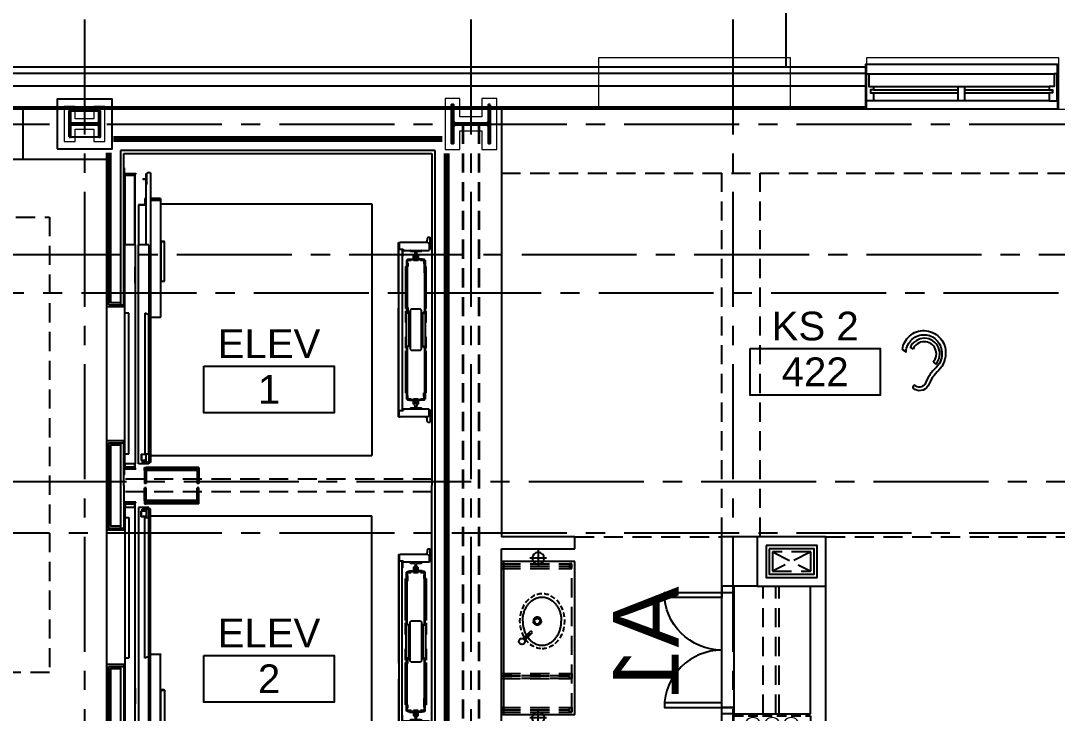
# Model space of a CAD drawing. Header units: inches. Extents: x 24000 to 28048, y 0 to 3165.
# Drawn here: x 25875 to 26199.6, y 1264.7 to 1481.6 of the extents above; entities that cross this region are included whole.
import ezdxf
from ezdxf.enums import TextEntityAlignment as Align

# ---------------------------------------------------------------- set-up
doc = ezdxf.new("R2010")
doc.units = ezdxf.units.IN
doc.header["$LTSCALE"] = 48
doc.header["$MEASUREMENT"] = 0
for name, pattern in [('CENTER2', [1.125, 0.75, -0.125, 0.125, -0.125]), ('HIDDEN', [0.375, 0.25, -0.125]), ('HIDDEN2', [0.1875, 0.125, -0.0625])]:
    doc.linetypes.add(name, pattern=pattern)
for name, color, linetype in [('_0_Objects', 8, 'Continuous'), ('A-Door', 8, 'Continuous'), ('A-Door-Head', 8, 'Continuous'), ('A-Flor-Case', 8, 'Continuous'), ('A-Flor-Case-Hidden', 8, 'HIDDEN2'), ('A-Flor-Evtr', 8, 'Continuous'), ('A-Flor-Outline', 8, 'Continuous'), ('A-Flor-Ovhd', 8, 'HIDDEN2'), ('A-Flor-Pfix', 8, 'Continuous'), ('A-Flor-Soffit', 8, 'HIDDEN2'), ('A-Flor-Wall Mtd Fixture', 8, 'Continuous'), ('A-Glaz', 8, 'Continuous'), ('A-Glaz-Sill', 8, 'Continuous'), ('A-Grid(3-32)', 8, 'CENTER2'), ('A-HVAC', 8, 'HIDDEN2'), ('A-Roof-Below', 8, 'Continuous'), ('A-Tag-Rm(3-32)', 8, 'Continuous'), ('A-Wall-Full', 8, 'Continuous'), ('A-Wall-Hatch', 8, 'Continuous'), ('A-Wall-Hatch Interior', 8, 'Continuous')]:
    doc.layers.add(name, color=color, linetype=linetype)
for name, color, linetype, lineweight in [('A-Detl-Hatch', 8, 'Continuous', 18), ('S-Detl-Hatch', 8, 'Continuous', 18), ('S-Detl-Wide', 8, 'Continuous', 35)]:
    doc.layers.add(name, color=color, linetype=linetype, lineweight=lineweight)
doc.layers.add('G-Anno-Nplt', color=8, linetype='Continuous', lineweight=18, plot=False)
doc.layers.add('G-Anno-View', color=8, linetype='Continuous', lineweight=18, plot=False)
doc.styles.add('G1DIM', font='arial.ttf')
doc.styles.get("Standard").update_dxf_attribs({"font": 'arial.ttf'})
doc.dimstyles.new('Aec-Arch-I-96', dxfattribs={"dimscale": 96, "dimtxt": 0.09375, "dimasz": 0.0625, "dimexe": 0.0625, "dimexo": 0.0625, "dimgap": 0.03125, "dimtad": 1, "dimdec": 3, "dimzin": 3, "dimdsep": 46, "dimlunit": 4, "dimtxsty": 'G1DIM', "dimblk": 'ARCHTICK', "dimcen": 0.09375, "dimclrd": 256, "dimclre": 256, "dimclrt": 256, "dimazin": 2, "dimtfac": 0.75, "dimtdec": 3, "dimtix": 1, "dimtmove": 2, "dimatfit": 2, "dimldrblk": 'OPEN90', "dimfxl": 0.0625, "dimtolj": 1, "dimtzin": 0, "dimarcsym": 0})

# ---------------------------------------------------------------- blocks, each defined once
blk = doc.blocks.new('Otis Elev. Gen 2')
at = {"layer": 'A-Flor-Evtr'}
for p, q in [((-71.91, 13.01), (-75.85, 13.01)), ((-75.85, 12.34), (-75.85, 13.01)), ((-71.91, 12.64), (-71.91, 13.01)), ((-21.76, 13.01), (-17.82, 13.01)), ((-21.76, 12.64), (-21.76, 13.01)), ((-17.82, 12.34), (-17.82, 13.01)), ((-75.85, 12.34), (-75.54, 12.02)), ((-75.54, 12.02), (-74.83, 12.02)), ((-74.55, 11.91), (-74.12, 11.47)), ((-73.72, 12.64), (-74.12, 12.25)), ((-74.12, 12.25), (-74.12, 3.62)), ((-73.72, 12.64), (-71.68, 12.64)), ((-71.68, 10.2), (-71.68, 12.64)), ((-71.68, 6.78), (-71.68, 10.2)), ((-71.64, 10.24), (-71.48, 10.24)), ((-71.36, 10.14), (-71.25, 8.8)), ((-68.96, 10.46), (-68.84, 10.46)), ((-68.96, 10.46), (-68.96, 9.16)), ((-68.84, 10.99), (-68.84, 6)), ((-68.72, 10.99), (-68.72, 6)), ((-68.61, 11.41), (-52.05, 11.41)), ((-68.61, 11.41), (-68.61, 11.23)), ((-68.61, 11.23), (-68.6, 11.23)), ((-67.43, 11.23), (-68.6, 11.23)), ((-67.43, 11.11), (-68.6, 11.11)), ((-68.6, 10.79), (-68.6, 11.11)), ((-68.6, 10.79), (-68.46, 10.79)), ((-68.57, 9.95), (-68.57, 10.79)), ((-68.46, 10.94), (-68.46, 9.95)), ((-67.43, 11.23), (-52.05, 11.23)), ((-67.43, 11.11), (-64.66, 11.11)), ((-53.44, 11.76), (-66.61, 11.76)), ((-66.61, 11.76), (-66.61, 11.41)), ((-52.98, 10.3), (-53.29, 9.99)), ((-53.29, 9.99), (-53.29, 7)), ((-40.69, 10.3), (-52.98, 10.3)), ((-49.09, 11.76), (-52.67, 11.76)), ((-52.11, 10.3), (-52.11, 10.85)), ((-41.62, 11.47), (-52.05, 11.47)), ((-52.05, 10.72), (-52.05, 11.47)), ((-41.62, 10.72), (-52.05, 10.72)), ((-52.05, 10.52), (-52.05, 10.3)), ((-51.99, 10.58), (-51.91, 10.58)), ((-51.85, 10.52), (-51.85, 10.3)), ((-49.49, 10.52), (-49.49, 10.3)), ((-49.43, 10.58), (-49.35, 10.58)), ((-49.29, 10.52), (-49.29, 10.3)), ((-49.09, 11.76), (-49.09, 11.47)), ((-46.93, 10.52), (-46.93, 10.3)), ((-46.87, 10.58), (-46.79, 10.58)), ((-46.73, 10.52), (-46.73, 10.3)), ((-41, 11.76), (-44.58, 11.76)), ((-44.58, 11.76), (-44.58, 11.47)), ((-44.37, 10.52), (-44.37, 10.3)), ((-44.32, 10.58), (-44.24, 10.58)), ((-44.18, 10.52), (-44.18, 10.3)), ((-41.82, 10.52), (-41.82, 10.3)), ((-41.76, 10.58), (-41.68, 10.58)), ((-41.62, 10.72), (-41.62, 11.47)), ((-41.62, 11.41), (-25.06, 11.41)), ((-41.62, 11.23), (-26.24, 11.23)), ((-41.62, 10.52), (-41.62, 10.3)), ((-41.56, 10.85), (-41.56, 10.3)), ((-40.38, 9.99), (-40.69, 10.3)), ((-40.38, 7), (-40.38, 9.99)), ((-27.06, 11.76), (-40.23, 11.76)), ((-27.06, 11.76), (-27.06, 11.41)), ((-27.06, 11.23), (-27.06, 10.97)), ((-26.04, 11.09), (-27.06, 11.09)), ((-25.96, 10.97), (-27.06, 10.97)), ((-25.07, 11.23), (-26.24, 11.23)), ((-26.24, 11.23), (-26.24, 11.11)), ((-25.07, 11.11), (-26.24, 11.11)), ((-25.21, 9.95), (-25.21, 10.97)), ((-25.1, 11.09), (-25.19, 11.09)), ((-25.1, 9.95), (-25.1, 11.09)), ((-25.07, 11.23), (-25.06, 11.23)), ((-25.06, 11.41), (-25.06, 11.23)), ((-24.95, 6), (-24.95, 10.99)), ((-24.83, 6), (-24.83, 10.99)), ((-24.71, 10.46), (-24.83, 10.46)), ((-24.71, 10.46), (-24.71, 9.16)), ((-22.42, 8.8), (-22.31, 10.14)), ((-22.19, 10.24), (-22.03, 10.24)), ((-19.94, 12.64), (-21.99, 12.64)), ((-21.99, 12.64), (-21.99, 10.2)), ((-21.99, 10.2), (-21.99, 6.78)), ((-19.55, 12.25), (-19.94, 12.64)), ((-19.55, 12.25), (-19.55, 3.62)), ((-19.12, 11.91), (-19.55, 11.47)), ((-18.13, 12.02), (-18.84, 12.02)), ((-17.82, 12.34), (-18.13, 12.02)), ((-71.68, 4.53), (-71.68, 6.78)), ((-71.48, 6.74), (-71.64, 6.74)), ((-71.25, 8.18), (-71.36, 6.85)), ((-71.12, 8.69), (-70.67, 8.69)), ((-70.67, 8.3), (-71.12, 8.3)), ((-70.67, 8.69), (-70.55, 8.8)), ((-70.55, 8.18), (-70.67, 8.3)), ((-70.55, 8.8), (-69.28, 8.8)), ((-69.28, 8.18), (-70.55, 8.18)), ((-70.15, 9.2), (-69.08, 9.2)), ((-70.15, 9.08), (-70.15, 9.2)), ((-70.15, 9.08), (-69.08, 9.08)), ((-70.15, 9.07), (-69.15, 9.07)), ((-70.15, 8.88), (-70.15, 9.07)), ((-69.23, 8.88), (-70.15, 8.88)), ((-70.15, 8.88), (-70.09, 8.82)), ((-70.15, 8.11), (-70.09, 8.17)), ((-70.15, 8.11), (-69.23, 8.11)), ((-70.15, 7.91), (-70.15, 8.11)), ((-69.15, 7.91), (-70.15, 7.91)), ((-69.08, 7.91), (-70.15, 7.91)), ((-70.15, 7.91), (-70.15, 7.79)), ((-69.08, 7.79), (-70.15, 7.79)), ((-69.27, 8.82), (-70.09, 8.82)), ((-70.09, 8.17), (-69.27, 8.17)), ((-69.9, 9.08), (-69.9, 9.07)), ((-69.9, 7.91), (-69.9, 7.91)), ((-69.51, 9.08), (-69.51, 9.07)), ((-69.51, 7.91), (-69.51, 7.91)), ((-69.28, 8.8), (-69.24, 8.77)), ((-69.24, 8.22), (-69.28, 8.18)), ((-69.15, 9.01), (-69.27, 8.82)), ((-69.15, 7.98), (-69.27, 8.17)), ((-69.24, 8.77), (-69.24, 8.22)), ((-69.21, 8.76), (-69.03, 8.88)), ((-69.21, 8.23), (-69.21, 8.76)), ((-69.03, 8.1), (-69.21, 8.23)), ((-69.15, 8.19), (-69.15, 8.8)), ((-68.96, 8.96), (-68.96, 8.03)), ((-68.96, 8.88), (-68.96, 8.1)), ((-68.96, 6.52), (-68.96, 7.82)), ((-68.96, 6.52), (-68.84, 6.52)), ((-68.57, 7.74), (-68.57, 9.24)), ((-68.57, 5.89), (-68.57, 7.04)), ((-68.46, 9.24), (-68.46, 7.74)), ((-68.46, 7.04), (-68.46, 6.01)), ((-53.29, 7), (-52.98, 6.68)), ((-52.98, 6.68), (-40.69, 6.68)), ((-52.29, 6.13), (-52.29, 6.68)), ((-52.11, 6.13), (-52.11, 6.68)), ((-52.05, 6.68), (-52.05, 6.46)), ((-51.85, 6.68), (-51.85, 6.46)), ((-49.49, 6.68), (-49.49, 6.46)), ((-49.29, 6.68), (-49.29, 6.46)), ((-46.93, 6.68), (-46.93, 6.46)), ((-46.73, 6.68), (-46.73, 6.46)), ((-44.37, 6.68), (-44.37, 6.46)), ((-44.18, 6.68), (-44.18, 6.46)), ((-41.82, 6.68), (-41.82, 6.46)), ((-41.62, 6.68), (-41.62, 6.46)), ((-41.56, 6.68), (-41.56, 6.13)), ((-40.69, 6.68), (-40.38, 7)), ((-25.21, 7.74), (-25.21, 9.24)), ((-25.21, 6.05), (-25.21, 7.04)), ((-25.1, 7.74), (-25.1, 9.24)), ((-25.1, 6.19), (-25.1, 7.04)), ((-24.71, 6.52), (-24.83, 6.52)), ((-24.71, 8.03), (-24.71, 8.96)), ((-24.71, 8.1), (-24.71, 8.88)), ((-24.71, 6.52), (-24.71, 7.82)), ((-24.64, 8.88), (-24.46, 8.76)), ((-24.64, 8.1), (-24.46, 8.23)), ((-24.59, 9.2), (-23.52, 9.2)), ((-24.59, 9.08), (-23.52, 9.08)), ((-23.52, 7.91), (-24.59, 7.91)), ((-23.52, 7.79), (-24.59, 7.79)), ((-24.52, 9.07), (-23.52, 9.07)), ((-24.52, 9.01), (-24.4, 8.82)), ((-24.52, 8.8), (-24.52, 8.19)), ((-24.52, 7.98), (-24.4, 8.17)), ((-23.52, 7.91), (-24.52, 7.91)), ((-24.46, 8.76), (-24.46, 8.23)), ((-23.52, 8.88), (-24.44, 8.88)), ((-24.44, 8.11), (-23.52, 8.11)), ((-24.43, 8.77), (-24.39, 8.8)), ((-24.43, 8.22), (-24.43, 8.77)), ((-24.39, 8.18), (-24.43, 8.22)), ((-23.58, 8.82), (-24.4, 8.82)), ((-24.4, 8.17), (-23.58, 8.17)), ((-24.39, 8.8), (-23.12, 8.8)), ((-23.12, 8.18), (-24.39, 8.18)), ((-24.16, 9.07), (-24.16, 9.08)), ((-24.16, 7.91), (-24.16, 7.91)), ((-23.77, 9.07), (-23.77, 9.08)), ((-23.77, 7.91), (-23.77, 7.91)), ((-23.52, 8.88), (-23.58, 8.82)), ((-23.52, 8.11), (-23.58, 8.17)), ((-23.52, 9.08), (-23.52, 9.2)), ((-23.52, 9.07), (-23.52, 8.88)), ((-23.52, 8.11), (-23.52, 7.91)), ((-23.52, 7.91), (-23.52, 7.79)), ((-23.12, 8.8), (-23, 8.69)), ((-23, 8.3), (-23.12, 8.18)), ((-23, 8.69), (-22.55, 8.69)), ((-22.55, 8.3), (-23, 8.3)), ((-22.31, 6.85), (-22.42, 8.18)), ((-22.03, 6.74), (-22.19, 6.74)), ((-21.99, 6.78), (-21.99, 4.53)), ((-74.12, 3.62), (-73.72, 3.23)), ((-74.12, 3.02), (-74.12, 3.62)), ((-72.04, 4.53), (-71.68, 4.53)), ((-72.04, 3.23), (-72.04, 4.53)), ((-72.04, 4.16), (-21.57, 4.16)), ((-71.48, 4.33), (-69.9, 4.33)), ((-69.9, 4.16), (-69.9, 4.33)), ((-68.61, 5.76), (-52.05, 5.76)), ((-68.61, 5.76), (-68.61, 5.58)), ((-68.61, 5.58), (-52.05, 5.58)), ((-68.48, 5.89), (-68.57, 5.89)), ((-67.71, 6.01), (-66.61, 6.01)), ((-66.61, 5.89), (-67.63, 5.89)), ((-66.61, 5.76), (-66.61, 6.01)), ((-66.61, 5.22), (-66.61, 5.58)), ((-66.61, 5.22), (-53.44, 5.22)), ((-53.76, 5.94), (-52.49, 5.94)), ((-53.76, 5.76), (-53.76, 5.94)), ((-52.67, 5.22), (-49.09, 5.22)), ((-52.05, 6.26), (-41.62, 6.26)), ((-52.05, 6.26), (-52.05, 5.51)), ((-52.05, 5.51), (-41.62, 5.51)), ((-51.99, 6.41), (-51.91, 6.41)), ((-49.43, 6.41), (-49.35, 6.41)), ((-49.09, 5.22), (-49.09, 5.51)), ((-46.87, 6.41), (-46.79, 6.41)), ((-44.58, 5.22), (-44.58, 5.51)), ((-44.58, 5.22), (-41, 5.22)), ((-44.32, 6.41), (-44.24, 6.41)), ((-41.76, 6.41), (-41.68, 6.41)), ((-41.62, 6.26), (-41.62, 5.51)), ((-41.62, 5.76), (-25.06, 5.76)), ((-41.62, 5.58), (-25.06, 5.58)), ((-40.23, 5.22), (-27.06, 5.22)), ((-26.24, 5.88), (-27.94, 5.88)), ((-27.06, 5.22), (-27.06, 5.58)), ((-26.24, 5.88), (-25.07, 5.88)), ((-25.27, 6.05), (-25.07, 6.05)), ((-25.06, 5.76), (-25.06, 5.58)), ((-22.19, 4.33), (-23.77, 4.33)), ((-23.77, 4.16), (-23.77, 4.33)), ((-21.99, 4.53), (-21.57, 4.53)), ((-21.63, 4.16), (-21.63, 4.53)), ((-21.57, 3.23), (-21.57, 4.53)), ((-19.55, 3.02), (-19.55, 3.62)), ((-19.55, 3.14), (-74.12, 3.14)), ((-58.61, 3.02), (-74.12, 3.02)), ((-73.72, 3.23), (-72.04, 3.23)), ((-19.55, 3.02), (-53.61, 3.02)), ((-19.94, 3.23), (-21.57, 3.23)), ((-86.2, -71.44), (-86.2, -5.24)), ((-86.2, -5.24), (-7.46, -5.24)), ((-7.46, -74.6), (-7.46, -5.24)), ((-3.71, -59.49), (-3.71, -75.99)), ((-3.71, -59.49), (1.29, -59.49)), ((-3.71, -59.99), (1.29, -59.99)), ((-3.21, -76.49), (-3.21, -59.49)), ((-2.71, -59.49), (-2.71, -75.99)), ((1.29, -59.49), (1.29, -59.99)), ((-74.54, -71.32), (-74.54, -70.38)), ((-74.48, -71.32), (-74.48, -70.38)), ((-74.42, -70.26), (-74.42, -70.32)), ((-62.04, -70.26), (-74.42, -70.26)), ((-74.42, -71.36), (-74.42, -70.32)), ((-74.42, -71.36), (-62.04, -71.36)), ((-73.67, -71.38), (-74.42, -71.38)), ((-73.67, -71.44), (-73.67, -71.38)), ((-62.04, -70.26), (-62.04, -70.32)), ((-62.04, -71.36), (-62.04, -70.32)), ((-61.92, -70.38), (-61.92, -71.32)), ((-95.97, -74.6), (-95.97, -75.55)), ((-95.97, -74.6), (-5.26, -74.6)), ((-87.96, -71.44), (-87.96, -74.6)), ((-87.96, -71.44), (-50.86, -71.44)), ((-87.32, -71.44), (-87.32, -74.6)), ((-50.75, -74.6), (-50.75, -71.55)), ((-5.26, -74.6), (-5.26, -75.55)), ((-95.97, -75.55), (-95.74, -75.78)), ((-95.78, -75.96), (-95.78, -75.74)), ((-73.39, -75.96), (-95.78, -75.96)), ((-92.61, -75.78), (-95.74, -75.78)), ((-94.04, -77.03), (-94.04, -75.96)), ((-94.04, -77.03), (-93.93, -77.03)), ((-93.93, -77.03), (-93.93, -75.96)), ((-92.61, -75.78), (-92.49, -75.67)), ((-92.49, -75.67), (-92.37, -75.78)), ((-87.96, -75.96), (-87.96, -76.36)), ((-87.96, -76.36), (-85.98, -76.36)), ((-85.98, -78.16), (-85.98, -75.96)), ((-85.97, -75.96), (-85.97, -78.39)), ((-73.39, -75.13), (-73.39, -78.4)), ((-73.39, -75.13), (-4.87, -75.13)), ((-51.5, -75.13), (-52, -76.38)), ((-52, -76.38), (-8, -76.38)), ((-8, -75.13), (-51.5, -75.13)), ((-5.46, -75.96), (-8.05, -75.96)), ((-8, -76.38), (-8, -75.13)), ((-7.76, -75.96), (-7.76, -77.39)), ((-7.71, -75.96), (-7.71, -77.39)), ((-7.65, -77.45), (-5.98, -77.45)), ((-7.65, -77.5), (-5.98, -77.5)), ((-6.05, -76.13), (-6.05, -76.4)), ((-6.04, -76.07), (-6.02, -76.07)), ((-6, -76.13), (-6, -76.4)), ((-5.92, -77.39), (-5.92, -76.13)), ((-5.87, -75.96), (-5.87, -76.13)), ((-5.87, -77.39), (-5.87, -76.13)), ((-5.79, -77.21), (-5.87, -77.21)), ((-5.79, -75.96), (-5.79, -77.21)), ((-5.79, -77.21), (-5.4, -77.21)), ((-5.5, -75.78), (-5.26, -75.55)), ((-5.46, -75.96), (-5.46, -75.74)), ((-5.24, -77.05), (-5.4, -77.21)), ((-5.24, -77.05), (-5.24, -75.13)), ((-4.87, -75.13), (-4.87, -78.4)), ((-3.71, -76.49), (-3.71, -75.99)), ((-2.71, -75.99), (-3.71, -75.99)), ((-2.71, -76.49), (-3.71, -76.49)), ((-2.71, -76.49), (-2.71, -75.99)), ((-2.71, -75.99), (1.29, -75.99)), ((-2.71, -76.49), (1.29, -76.49)), ((1.29, -75.99), (1.29, -76.49)), ((-95.71, -82.68), (-95.71, -79.25)), ((-95.71, -79.25), (-95.59, -79.25)), ((-95.59, -79.25), (-95.59, -82.68)), ((-95.52, -79.74), (-95.59, -79.74)), ((-95.59, -79.81), (-95.52, -79.81)), ((-95.52, -79.74), (-95.52, -82.3)), ((-95.32, -79.55), (-95.32, -79.47)), ((-95.32, -79.47), (-73.39, -79.47)), ((-95.32, -79.55), (-95.08, -79.55)), ((-95.08, -79.47), (-95.08, -79.57)), ((-95.08, -79.57), (-95.08, -82.5)), ((-73.39, -79.57), (-95.08, -79.57)), ((-85.97, -78.16), (-85.98, -78.16)), ((-85.97, -78.39), (-73.39, -78.39)), ((-4.87, -78.4), (-73.39, -78.4)), ((-73.39, -79.38), (-73.39, -82.66)), ((-73.39, -79.38), (-4.87, -79.38)), ((-61.39, -79.38), (-66.39, -79.38)), ((-4.87, -79.38), (-4.87, -82.66)), ((-4.87, -79.47), (-3.59, -79.47)), ((-3.82, -79.57), (-4.87, -79.57)), ((-3.82, -79.47), (-3.82, -79.57)), ((-3.59, -79.55), (-3.82, -79.55)), ((-3.82, -79.57), (-3.82, -82.5)), ((-3.59, -79.55), (-3.59, -79.47)), ((-3.39, -79.74), (-3.31, -79.74)), ((-3.39, -79.74), (-3.39, -82.3)), ((-3.31, -79.81), (-3.39, -79.81)), ((-3.19, -79.25), (-3.31, -79.25)), ((-3.31, -82.68), (-3.31, -79.25)), ((-3.19, -79.25), (-3.19, -82.68)), ((-97.56, -82.87), (-97.56, -82.99)), ((-97.56, -82.87), (-95.91, -82.87)), ((-73.39, -82.5), (-95.32, -82.5)), ((-93.82, -82.58), (-95.32, -82.58)), ((-93.82, -82.58), (-93.82, -82.5)), ((-4.87, -82.66), (-73.39, -82.66)), ((-52, -81.41), (-52, -82.66)), ((-8, -81.41), (-52, -81.41)), ((-8, -82.66), (-8, -81.41)), ((-5.08, -82.58), (-5.08, -82.5)), ((-3.59, -82.58), (-5.08, -82.58)), ((-3.59, -82.5), (-4.87, -82.5)), ((-3, -82.87), (-1.34, -82.87)), ((-1.34, -82.87), (-1.34, -82.99))]:
    blk.add_line(p, q, dxfattribs=at)
at = {"layer": 'A-Flor-Evtr', "linetype": 'HIDDEN2'}
blk.add_line((0, 13.51), (0, -82.99), dxfattribs=at)
at = {"layer": 'A-Flor-Evtr'}
for centre, radius, start, end in [((-74.83, 11.63), 0.394, 45, 90), ((-71.64, 10.2), 0.0394, 90, 180), ((-71.48, 10.13), 0.118, 4.6316, 90), ((-68.6, 10.99), 0.241, 90, 180), ((-68.6, 10.99), 0.118, 90, 180), ((-52.49, 10.85), 0.376, 0, 90), ((-51.99, 10.52), 0.0591, 90, 180), ((-51.91, 10.52), 0.0591, 360, 90), ((-51.79, 10.48), 0.0591, 180, 273.6144), ((-50.67, -7.26), 17.72, 86.3856, 93.6144), ((-49.55, 10.48), 0.0591, 266.3856, 360), ((-49.43, 10.52), 0.0591, 90, 180), ((-49.35, 10.52), 0.0591, 360, 90), ((-49.23, 10.48), 0.0591, 180, 273.6144), ((-48.11, -7.26), 17.72, 86.3856, 93.6144), ((-46.99, 10.48), 0.0591, 266.3856, 360), ((-46.87, 10.52), 0.0591, 90, 180), ((-46.79, 10.52), 0.0591, 360, 90), ((-46.67, 10.48), 0.0591, 180, 273.6144), ((-45.55, -7.26), 17.72, 86.3856, 93.6144), ((-44.43, 10.48), 0.0591, 266.3856, 360), ((-44.32, 10.52), 0.0591, 90, 180), ((-44.24, 10.52), 0.0591, 360, 90), ((-44.12, 10.48), 0.0591, 180, 273.6144), ((-43, -7.26), 17.72, 86.3856, 93.6144), ((-41.88, 10.48), 0.0591, 266.3856, 360), ((-41.76, 10.52), 0.0591, 90, 180), ((-41.68, 10.52), 0.0591, 360, 90), ((-41.18, 10.85), 0.376, 90, 180), ((-25.07, 10.99), 0.241, 0, 90), ((-25.07, 10.99), 0.118, 0, 90), ((-22.19, 10.13), 0.118, 90, 175.3684), ((-22.03, 10.2), 0.0394, 0, 90), ((-18.84, 11.63), 0.394, 90, 135), ((-71.64, 6.78), 0.0394, 180, 270), ((-71.48, 6.86), 0.118, 270, 355.3684), ((-71.12, 8.81), 0.126, 184.6316, 270), ((-71.12, 8.17), 0.126, 90, 175.3684), ((-69.15, 8.88), 0.19, 0, 90), ((-69.15, 8.88), 0.125, 0, 90), ((-69.15, 8.1), 0.19, 270, 0), ((-69.15, 8.1), 0.125, 270, 0), ((-69.08, 8.96), 0.238, 0, 90), ((-69.08, 8.96), 0.118, 0, 90), ((-69.08, 8.03), 0.238, 270, 0), ((-69.08, 8.03), 0.118, 270, 0), ((-51.79, 6.5), 0.0591, 86.3856, 180), ((-50.67, 24.24), 17.72, 266.3856, 273.6144), ((-49.55, 6.5), 0.0591, 0, 93.6144), ((-49.23, 6.5), 0.0591, 86.3856, 180), ((-48.11, 24.24), 17.72, 266.3856, 273.6144), ((-46.99, 6.5), 0.0591, 0, 93.6144), ((-46.67, 6.5), 0.0591, 86.3856, 180), ((-45.55, 24.24), 17.72, 266.3856, 273.6144), ((-44.43, 6.5), 0.0591, 0, 93.6144), ((-44.12, 6.5), 0.0591, 86.3856, 180), ((-43, 24.24), 17.72, 266.3856, 273.6144), ((-41.88, 6.5), 0.0591, 0, 93.6144), ((-24.59, 8.96), 0.238, 90, 180), ((-24.59, 8.03), 0.238, 180, 270), ((-24.59, 8.96), 0.118, 90, 180), ((-24.52, 8.88), 0.19, 90, 180), ((-24.52, 8.1), 0.19, 180, 270), ((-24.59, 8.03), 0.118, 180, 270), ((-24.52, 8.88), 0.125, 90, 180), ((-24.52, 8.1), 0.125, 180, 270), ((-22.55, 8.81), 0.126, 270, 355.3684), ((-22.55, 8.17), 0.126, 4.6316, 90), ((-22.19, 6.86), 0.118, 184.6316, 270), ((-22.03, 6.78), 0.0394, 270, 0), ((-71.48, 4.53), 0.365, 180, 270), ((-71.48, 4.53), 0.197, 180, 270), ((-68.6, 6), 0.241, 180, 270), ((-68.6, 6), 0.118, 180, 270), ((-52.49, 6.13), 0.376, 270, 0), ((-52.49, 6.13), 0.197, 270, 0), ((-51.99, 6.46), 0.0591, 180, 270), ((-51.91, 6.46), 0.0591, 270, 0), ((-49.43, 6.46), 0.0591, 180, 270), ((-49.35, 6.46), 0.0591, 270, 0), ((-46.87, 6.46), 0.0591, 180, 270), ((-46.79, 6.46), 0.0591, 270, 0), ((-44.32, 6.46), 0.0591, 180, 270), ((-44.24, 6.46), 0.0591, 270, 0), ((-41.76, 6.46), 0.0591, 180, 270), ((-41.68, 6.46), 0.0591, 270, 0), ((-41.18, 6.13), 0.376, 180, 270), ((-25.07, 6), 0.241, 270, 0), ((-25.07, 6), 0.118, 270, 0), ((-22.19, 4.53), 0.365, 270, 0), ((-22.19, 4.53), 0.197, 270, 0), ((-74.42, -70.38), 0.119, 90, 180), ((-74.42, -71.32), 0.119, 180, 270), ((-74.42, -70.38), 0.0591, 90, 180), ((-74.42, -71.32), 0.0591, 180, 270), ((-62.04, -70.38), 0.119, 0, 90), ((-62.04, -71.32), 0.119, 270, 0), ((-50.86, -71.55), 0.111, 0, 90), ((-7.65, -77.39), 0.111, 180, 270), ((-7.65, -77.39), 0.063, 180, 270), ((-5.96, -76.13), 0.0886, 0, 180), ((-5.96, -76.13), 0.0408, 0, 180), ((-5.98, -77.39), 0.111, 270, 0), ((-5.98, -77.39), 0.063, 270, 0), ((-5.97, -75.96), 0.133, 303.3328, 318.0445), ((-95.32, -79.74), 0.276, 90, 180), ((-95.32, -79.74), 0.197, 90, 180), ((-3.59, -79.74), 0.276, 0, 90), ((-3.59, -79.74), 0.197, 0, 90), ((-95.91, -82.68), 0.315, 270, 0), ((-95.91, -82.68), 0.197, 270, 0), ((-95.32, -82.3), 0.276, 180, 270), ((-95.32, -82.3), 0.197, 180, 270), ((-3.59, -82.3), 0.276, 270, 0), ((-3.59, -82.3), 0.197, 270, 0), ((-3, -82.68), 0.315, 180, 270), ((-3, -82.68), 0.197, 180, 270)]:
    blk.add_arc(centre, radius, start, end, dxfattribs=at)
at = {"layer": 'A-Wall-Full'}
for p, q in [((-102, -82.99), (-102, 13.51)), ((-102, 13.51), (2, 13.51)), ((-54, -82.99), (-102, -82.99)), ((-54, -82.99), (-54, -88.24)), ((2, -82.99), (-12, -82.99)), ((-12, -82.99), (-12, -88.24))]:
    blk.add_line(p, q, dxfattribs=at)
blk = doc.blocks.new('Elev-otis gen2')
at = {"layer": 'A-Wall-Full'}
for points in [[(9.19, -2), (218.26, -2)], [(4, -107), (4, -4)], [(222.5, -4), (222.5, -109), (169.25, -109)], [(57.25, -109), (9, -109)], [(127.25, -109), (99.25, -109)]]:
    blk.add_lwpolyline(points, dxfattribs=at)
at = {"layer": 'A-Wall-Hatch Interior'}
for p, q in [((9.19, -2.62), (218.26, -2.62)), ((4.62, -107), (4.62, -4)), ((218.25, -6.25), (8.25, -6.25)), ((8.25, -6.25), (8.25, -104.75)), ((56.62, -108.38), (56.62, -103.75)), ((169.88, -108.38), (169.88, -103.75)), ((8.25, -104.75), (56.62, -104.75)), ((99.87, -104.75), (126.63, -104.75)), ((169.88, -104.75), (218.25, -104.75)), ((56.62, -108.38), (9, -108.38)), ((221.88, -108.38), (169.88, -108.38))]:
    blk.add_line(p, q, dxfattribs=at)
for points in [[(5.25, -107), (5.25, -4)], [(9.19, -3.25), (218.26, -3.25)], [(221.25, -4), (221.25, -107.75), (170.5, -107.75), (170.5, -104.75)], [(126.63, -103.75), (126.63, -108.38), (99.87, -108.38), (99.87, -103.75)], [(56, -104.75), (56, -107.75), (9, -107.75)], [(126, -104.75), (126, -107.75), (100.5, -107.75), (100.5, -104.75)]]:
    blk.add_lwpolyline(points, dxfattribs=at)
blk.add_blockref('Otis Elev. Gen 2', (111.25, -20.76))
at = {"xscale": -1}
blk.add_blockref('Otis Elev. Gen 2', (115.25, -20.76), dxfattribs=at)
blk = doc.blocks.new('EXTERIOR WINDOW 4')
at = {"layer": 'A-Glaz'}
for p, q in [((3139.62, -8499), (3194.62, -8499)), ((3139.62, -8500), (3166.12, -8500)), ((3139.62, -8501), (3166.12, -8501)), ((3168.12, -8500), (3194.62, -8500)), ((3168.12, -8501), (3194.62, -8501))]:
    blk.add_line(p, q, dxfattribs=at)
for points in [[(3139.62, -8501), (3139.62, -8503.5), (3137.12, -8503.5), (3137.12, -8495), (3138.12, -8495), (3138.12, -8499), (3139.62, -8499), (3139.62, -8500), (3138.62, -8500), (3138.62, -8501), (3139.62, -8501)], [(3194.62, -8501), (3194.62, -8503.5), (3197.12, -8503.5), (3197.12, -8495), (3196.12, -8495), (3196.12, -8499), (3194.62, -8499), (3194.62, -8500), (3195.62, -8500), (3195.62, -8501), (3194.62, -8501)]]:
    blk.add_lwpolyline(points, dxfattribs=at)
blk.add_lwpolyline([(3168.12, -8503.5), (3166.12, -8503.5), (3166.12, -8499), (3168.12, -8499)], close=True, dxfattribs=at)
at = {"layer": 'A-Glaz-Sill'}
for p, q in [((3138.12, -8495), (3196.12, -8495)), ((3194.62, -8503.5), (3139.62, -8503.5)), ((3197.12, -8506.13), (3137.12, -8506.13))]:
    blk.add_line(p, q, dxfattribs=at)
blk.add_lwpolyline([(3137.12, -8495), (3137.12, -8492), (3197.12, -8492), (3197.12, -8495)], dxfattribs=at)
blk = doc.blocks.new('4TH FLOOR CORE & SHELL')
at = {"layer": 'A-Roof-Below'}
blk.add_lwpolyline([(3454.87, -14574.87), (3454.87, -14352.12), (4099.12, -14352.12), (4099.12, -14574.87)], dxfattribs=at)
at = {"layer": 'A-Wall-Full'}
for p, q in [((3413.12, -14574.87), (4124.12, -14574.87)), ((4124.12, -14588.12), (4124.12, -14574.87)), ((4124.12, -14588.12), (3413.12, -14588.12))]:
    blk.add_line(p, q, dxfattribs=at)
at = {"layer": 'A-Wall-Hatch'}
for p, q in [((3413.12, -14576.87), (4124.12, -14576.87)), ((4124.12, -14580.87), (3413.12, -14580.87)), ((4124.12, -14587.5), (3413.12, -14587.5))]:
    blk.add_line(p, q, dxfattribs=at)
blk.add_blockref('EXTERIOR WINDOW 4', (987, -6082))
at = {"rotation": 270}
blk.add_blockref('Elev-otis gen2', (3995.5, -14592.75), dxfattribs=at)
blk = doc.blocks.new('*U9')
at = {"layer": 'A-Detl-Hatch'}
h = blk.add_hatch(dxfattribs=at)
h.set_pattern_fill('ANSI32', color=256, scale=6, style=0)
h.set_pattern_definition([(45, (0, -4.865), (-1.591, 1.591), []), (45, (1.0607, -4.865), (-1.591, 1.591), [])])
edge = h.paths.add_edge_path()
edge.add_line((3.98, -9.73), (3.98, -9.295))
edge.add_line((3.98, -9.295), (0.645, -9.295))
edge.add_arc((0.645, -8.795), 0.5, 180, 270, ccw=False)
edge.add_line((0.145, -8.795), (0.145, -0.935))
edge.add_arc((0.645, -0.935), 0.5, 90, 180, ccw=False)
edge.add_line((0.645, -0.435), (3.98, -0.435))
edge.add_line((3.98, -0.435), (3.98, 0))
edge.add_line((3.98, 0), (-3.98, 0))
edge.add_line((-3.98, 0), (-3.98, -0.435))
edge.add_line((-3.98, -0.435), (-0.645, -0.435))
edge.add_arc((-0.645, -0.935), 0.5, 0, 90, ccw=False)
edge.add_line((-0.145, -0.935), (-0.145, -8.795))
edge.add_arc((-0.645, -8.795), 0.5, -90, 0, ccw=False)
edge.add_line((-0.645, -9.295), (-3.98, -9.295))
edge.add_line((-3.98, -9.295), (-3.98, -9.73))
edge.add_line((-3.98, -9.73), (3.98, -9.73))
at = {"linetype": 'ByBlock'}
blk.add_lwpolyline([(3.98, -9.73), (3.98, -9.295), (0.645, -9.295, -0.4142136), (0.145, -8.795), (0.145, -0.935, -0.4142136), (0.645, -0.435), (3.98, -0.435), (3.98, 0), (-3.98, 0), (-3.98, -0.435), (-0.645, -0.435, -0.4142136), (-0.145, -0.935), (-0.145, -8.795, -0.4142136), (-0.645, -9.295), (-3.98, -9.295), (-3.98, -9.73)], format="xyb", close=True, dxfattribs=at)
blk = doc.blocks.new('W10X33')
at = {"layer": 'S-Detl-Hatch'}
blk.add_lwpolyline([(13773.28, -7309.78), (13773.28, -7306.34), (13769.45, -7306.34), (13769.45, -7300.48), (13773.28, -7300.48), (13773.28, -7297.05), (13762.32, -7297.05), (13762.32, -7300.48), (13766.16, -7300.48), (13766.16, -7306.34), (13762.32, -7306.34), (13762.32, -7309.78)], close=True, dxfattribs=at)
at = {"layer": 'S-Detl-Wide'}
blk.add_blockref('*U9', (13767.8, -7298.55), dxfattribs=at)
blk = doc.blocks.new('*U10')
at = {"layer": 'A-Detl-Hatch'}
h = blk.add_hatch(dxfattribs=at)
h.set_pattern_fill('ANSI32', color=256, scale=6, style=0)
h.set_pattern_definition([(45, (0, -6.06), (-1.591, 1.591), []), (45, (1.0607, -6.06), (-1.591, 1.591), [])])
edge = h.paths.add_edge_path()
edge.add_line((6, -12.12), (6, -11.515))
edge.add_line((6, -11.515), (0.795, -11.515))
edge.add_arc((0.795, -10.915), 0.6, 180, 270, ccw=False)
edge.add_line((0.195, -10.915), (0.195, -1.205))
edge.add_arc((0.795, -1.205), 0.6, 90, 180, ccw=False)
edge.add_line((0.795, -0.605), (6, -0.605))
edge.add_line((6, -0.605), (6, 0))
edge.add_line((6, 0), (-6, 0))
edge.add_line((-6, 0), (-6, -0.605))
edge.add_line((-6, -0.605), (-0.795, -0.605))
edge.add_arc((-0.795, -1.205), 0.6, 0, 90, ccw=False)
edge.add_line((-0.195, -1.205), (-0.195, -10.915))
edge.add_arc((-0.795, -10.915), 0.6, 270, 360, ccw=False)
edge.add_line((-0.795, -11.515), (-6, -11.515))
edge.add_line((-6, -11.515), (-6, -12.12))
edge.add_line((-6, -12.12), (6, -12.12))
at = {"linetype": 'ByBlock'}
blk.add_lwpolyline([(6, -12.12), (6, -11.515), (0.795, -11.515, -0.4142136), (0.195, -10.915), (0.195, -1.205, -0.4142136), (0.795, -0.605), (6, -0.605), (6, 0), (-6, 0), (-6, -0.605), (-0.795, -0.605, -0.4142136), (-0.195, -1.205), (-0.195, -10.915, -0.4142136), (-0.795, -11.515), (-6, -11.515), (-6, -12.12)], format="xyb", close=True, dxfattribs=at)
blk = doc.blocks.new('W12X65')
at = {"layer": 'S-Detl-Hatch'}
blk.add_lwpolyline([(13860.59, -7310.28), (13860.59, -7305.67), (13854.79, -7305.67), (13854.79, -7298.76), (13860.59, -7298.76), (13860.59, -7294.16), (13844.59, -7294.16), (13844.59, -7298.76), (13850.4, -7298.76), (13850.4, -7305.67), (13844.59, -7305.67), (13844.59, -7310.28)], close=True, dxfattribs=at)
at = {"layer": 'S-Detl-Wide'}
blk.add_blockref('*U10', (13852.59, -7296.16), dxfattribs=at)
blk = doc.blocks.new('4TH FLOOR - STRUCTURAL GRID')
at = {"layer": 'A-Grid(3-32)'}
for p, q in [((3879.5, -13426.01), (3879.5, -15409.77)), ((4000.5, -13426.01), (4000.5, -15409.77)), ((4082.5, -13426.01), (4082.5, -15409.77)), ((2104.5, -14592.75), (5912.5, -14592.75)), ((5912.5, -14645.75), (2104.5, -14645.75)), ((2128.61, -14704.75), (5888.38, -14704.75)), ((2104.5, -14720.75), (5912.5, -14720.75))]:
    blk.add_line(p, q, dxfattribs=at)
blk.add_lwpolyline([(5888.38, -14633.75), (2125.19, -14633.75), (2117.62, -14618.44), (2070.85, -14618.44)], dxfattribs=at)
at = {"layer": 'S-Detl-Wide', "linetype": 'HIDDEN2'}
for p, q in [((3998, -14592.94), (3998, -14819.55)), ((4003, -14592.94), (4003, -14819.55))]:
    blk.add_line(p, q, dxfattribs=at)
for name, p, rotation in [('W12X65', (-3301.72, -28445.34), 90), ('W10X33', (11182.91, -824.95), 270)]:
    blk.add_blockref(name, p, dxfattribs=dict(rotation=rotation))
blk = doc.blocks.new('Plumbing Chase')
at = {"layer": 'A-Flor-Outline', "linetype": 'HIDDEN2', "ltscale": 0.5}
blk.add_lwpolyline([(0.625, 0), (6.625, 0), (6.625, 24), (0.625, 24)], close=True, dxfattribs=at)
at = {"layer": 'G-Anno-Nplt'}
for centre in [(3.625, 18), (3.625, 12), (3.625, 6)]:
    blk.add_circle(centre, 2.5, dxfattribs=at)
blk = doc.blocks.new('18in door')
blk.add_lwpolyline([(0, 0), (1.5, 0), (1.5, 18), (0, 18)], close=True)
blk.add_arc((0, 0), 18, 0, 90)
blk = doc.blocks.new('Single 12x6 HVAC Shaft')
at = {"layer": 'A-Flor-Outline'}
blk.add_lwpolyline([(3.75, 17.75), (11.75, 17.75), (11.75, 3.75), (3.75, 3.75)], close=True, dxfattribs=at)
at = {"layer": 'A-HVAC'}
for p, q in [((4.75, 16.75), (10.75, 4.75)), ((4.75, 4.75), (10.75, 16.75))]:
    blk.add_line(p, q, dxfattribs=at)
blk.add_lwpolyline([(4.75, 16.75), (10.75, 16.75), (10.75, 4.75), (4.75, 4.75)], close=True, dxfattribs=at)
at = {"layer": 'A-Wall-Full'}
for points in [[(0, 21.5), (15.5, 21.5), (15.5, 0), (0, 0)], [(2.75, 18.75), (12.75, 18.75), (12.75, 2.75), (2.75, 2.75)]]:
    blk.add_lwpolyline(points, close=True, dxfattribs=at)
blk = doc.blocks.new('wall sconce')
for p, q in [((-1, 0), (4.625, 0)), ((2, -2.625), (2, 2.625))]:
    blk.add_line(p, q)
blk.add_circle((2, 0), 1.875)
blk = doc.blocks.new('sink1915rear')
for p, q in [((-6, -4.54), (-3.61, -6.94)), ((-5.78, -4.41), (-3.96, -6.23)), ((-5.6, -4.24), (-3.78, -6.05)), ((-5.47, -4.01), (-3.08, -6.41)), ((-3.96, -6.23), (-3.78, -6.05)), ((-3.61, -6.94), (-3.08, -6.41))]:
    blk.add_line(p, q)
blk.add_circle((-6.35, -3.67), 0.938)
for points, knots in [([(-5.07, -5.48), (-5.16, -5.54), (-5.5, -5.8), (-6.03, -6.29), (-6.6, -6.99), (-7.03, -7.71), (-7.32, -8.45), (-7.5, -9.2), (-7.56, -9.95), (-7.5, -10.7), (-7.32, -11.45), (-7.03, -12.19), (-6.6, -12.91), (-6.03, -13.61), (-5.33, -14.26), (-4.48, -14.84), (-3.5, -15.33), (-2.41, -15.7), (-1.23, -15.95), (-0.41, -15.98), (0, -15.99)], [5.387657, 5.387657, 5.387657, 5.387657, 5.72094, 6.671915, 7.55893, 8.391939, 9.182354, 9.943851, 10.690053, 11.436458, 12.198524, 12.989815, 13.823917, 14.712127, 15.664288, 16.687236, 17.780855, 18.938437, 20.147416, 21.38303, 21.38303, 21.38303, 21.38303]), ([(0, -3.91), (-0.41, -3.93), (-1.23, -3.96), (-2.41, -4.2), (-3.48, -4.57), (-4.13, -4.89), (-4.43, -5.06)], [0, 0, 0, 0, 1.238365, 2.448444, 3.606048, 4.621257, 4.621257, 4.621257, 4.621257])]:
    blk.add_open_spline(points, degree=3, knots=knots)
for points in [[(0, -3.91), (1.24, -3.99), (2.42, -4.23), (3.52, -4.61), (4.49, -5.1), (5.33, -5.68), (6.03, -6.32), (6.59, -7.01), (7.01, -7.73), (7.31, -8.46), (7.48, -9.21), (7.54, -9.95), (7.48, -10.69), (7.31, -11.44), (7.01, -12.17), (6.59, -12.89), (6.03, -13.58), (5.33, -14.22), (4.49, -14.81), (3.51, -15.3), (2.42, -15.67), (1.23, -15.91), (0, -15.99)], [(0, -9.7), (-0.48, -9.61), (-0.88, -9.34), (-1.15, -8.93), (-1.25, -8.45), (-1.15, -7.97), (-0.88, -7.57), (-0.48, -7.3), (0, -7.2)], [(0, -7.58), (-0.33, -7.64), (-0.62, -7.83), (-0.81, -8.12), (-0.87, -8.45), (-0.81, -8.79), (-0.62, -9.07), (-0.33, -9.26), (0, -9.33)], [(0, -9.7), (0.48, -9.61), (0.88, -9.34), (1.15, -8.93), (1.25, -8.45), (1.15, -7.97), (0.88, -7.57), (0.48, -7.3), (0, -7.2)], [(0, -7.58), (0.33, -7.64), (0.62, -7.83), (0.81, -8.12), (0.88, -8.45), (0.81, -8.79), (0.62, -9.07), (0.33, -9.26), (0, -9.33)]]:
    blk.add_spline(points, degree=3)
at = {"layer": 'A-Flor-Case-Hidden', "linetype": 'HIDDEN2', "ltscale": 0.25, "extrusion": (0, 0, -1)}
blk.add_ellipse((0, -10.01), major_axis=(-8.56, 0), ratio=0.824818, dxfattribs=at)
blk = doc.blocks.new('41in Std Vanity')
at = {"layer": 'A-Flor-Case'}
for p, q in [((23, 52), (0, 52)), ((0.75, 4), (0.75, 52)), ((23, 4), (23, 52)), ((23, 4), (0, 4))]:
    blk.add_line(p, q, dxfattribs=at)
at = {"layer": 'A-Flor-Case-Hidden'}
for p, q in [((0, 51.25), (22, 51.25)), ((0, 50.5), (21.25, 50.5)), ((0, 49.75), (21.25, 49.75)), ((22, 4.75), (22, 51.125)), ((0, 16.875), (21.25, 16.875)), ((0, 16.125), (21.25, 16.125)), ((0, 15.375), (22, 15.375)), ((21.25, 16.125), (0.75, 16.125)), ((21.25, 15.375), (0.75, 15.375)), ((0, 6.25), (21.25, 6.25)), ((0, 5.5), (21.25, 5.5)), ((0, 4.75), (22, 4.75))]:
    blk.add_line(p, q, dxfattribs=at)
for points in [[(21.25, 49.75), (22, 49.75), (22, 51.25), (21.25, 51.25)], [(21.25, 16.875), (22, 16.875), (22, 15.375), (21.25, 15.375)], [(21.25, 6.25), (22, 6.25), (22, 4.75), (21.25, 4.75)]]:
    blk.add_lwpolyline(points, close=True, dxfattribs=at)
at = {"layer": 'A-Wall-Full'}
for p, q in [((0, 0), (0, 56)), ((0, 56), (23, 56)), ((23, 0), (0, 0))]:
    blk.add_line(p, q, dxfattribs=at)
at = {"layer": 'A-Flor-Pfix', "rotation": 90}
blk.add_blockref('sink1915rear', (2.736, 33.312), dxfattribs=at)
at = {"layer": 'A-Flor-Wall Mtd Fixture', "xscale": -1, "rotation": 90}
blk.add_blockref('wall sconce', (11.5, 55), dxfattribs=at)
at = {"layer": 'A-Flor-Wall Mtd Fixture', "rotation": 90}
blk.add_blockref('wall sconce', (11.5, 1), dxfattribs=at)
blk = doc.blocks.new('_ArchTick')
at = {"linetype": 'ByBlock', "const_width": 0.15}
blk.add_lwpolyline([(-0.5, -0.5), (0.5, 0.5)], dxfattribs=at)
blk = doc.blocks.new('*D120')
at = {"layer": 'Defpoints', "transparency": 16777216}
for p in [(-44.25, -73.66), (-4.25, -73.66), (-4.25, -75.03)]:
    blk.add_point(p, dxfattribs=at)
at = {"layer": 'G-Anno-Nplt', "lineweight": -2, "transparency": 16777216}
for p, q in [((-44.25, -75.03), (-4.25, -75.03)), ((-44.25, -75.16), (-44.25, -76.53)), ((-4.25, -75.16), (-4.25, -76.53))]:
    blk.add_line(p, q, dxfattribs=at)
at = {"layer": 'G-Anno-Nplt', "lineweight": -2, "transparency": 16777216, "xscale": 1.5, "yscale": 1.5, "zscale": 1.5, "rotation": 180}
blk.add_blockref('_ArchTick', (-44.25, -75.03), dxfattribs=at)
at = {"layer": 'G-Anno-Nplt', "lineweight": -2, "transparency": 16777216, "xscale": 1.5, "yscale": 1.5, "zscale": 1.5}
blk.add_blockref('_ArchTick', (-4.25, -75.03), dxfattribs=at)
at = {"layer": 'G-Anno-Nplt', "transparency": 16777216, "insert": (-24.25, -76.93), "char_height": 2.25, "attachment_point": 5, "rotation": 180, "style": 'G1DIM'}
blk.add_mtext('\\A1;3\'-4"', dxfattribs=at)
blk = doc.blocks.new('_Open90')
at = {"linetype": 'ByBlock', "lineweight": -2}
for p, q in [((0, 0), (-1, 0)), ((-0.5, 0.5), (0, 0)), ((0, 0), (-0.5, -0.5))]:
    blk.add_line(p, q, dxfattribs=at)
blk = doc.blocks.new('*D121')
at = {"layer": 'Defpoints', "transparency": 16777216}
for p in [(-11.64, -72.75), (-10.4, -72.75), (-10.4, -96.75)]:
    blk.add_point(p, dxfattribs=at)
at = {"layer": 'G-Anno-Nplt', "lineweight": -2, "transparency": 16777216}
for p, q in [((-11.9, -72.75), (-13.14, -72.75)), ((-11.64, -96.75), (-11.64, -72.75)), ((-11.9, -96.75), (-13.14, -96.75))]:
    blk.add_line(p, q, dxfattribs=at)
at = {"layer": 'G-Anno-Nplt', "lineweight": -2, "transparency": 16777216, "xscale": 1.5, "yscale": 1.5, "zscale": 1.5}
for p, rotation in [((-11.64, -72.75), 90), ((-11.64, -96.75), 270)]:
    blk.add_blockref('_ArchTick', p, dxfattribs=dict(at, rotation=rotation))
at = {"layer": 'G-Anno-Nplt', "transparency": 16777216, "insert": (-13.54, -84.75), "char_height": 2.25, "attachment_point": 5, "rotation": 90, "style": 'G1DIM'}
blk.add_mtext('\\A1;2\'-0"', dxfattribs=at)
blk = doc.blocks.new('Rm Tag')
blk.add_lwpolyline([(-0.2124, 0.0759), (0.2124, 0.0759), (0.2124, -0.0759), (-0.2124, -0.0759)], close=True)
for p in [(0, 0.2858), (0, 0.1493), (0, 0)]:
    blk.add_attdef('XXX', text='', height=0.0938).set_placement(p, align=Align.MIDDLE_CENTER)
blk = doc.blocks.new('linen elev lobby vending -2')
at = {"layer": 'A-Door-Head'}
blk.add_line((25902, 3752.68), (25902, 3931.32), dxfattribs=at)
at = {"layer": 'A-Flor-Soffit'}
blk.add_line((25875.62, 3931.32), (25767.63, 3931.32), dxfattribs=at)
blk.add_lwpolyline([(25774.5, 3913.32), (25884, 3913.32), (25884, 3770.68), (25774.5, 3770.68)], close=True, dxfattribs=at)
at = {"layer": 'A-Wall-Full'}
for p in [(25875.62, 3947.07), (25902, 3931.32)]:
    blk.add_line(p, (25875.62, 3931.32), dxfattribs=at)
blk = doc.blocks.new('HI Symbol')
for p, q in [((-3.27, 0.7), (-4.19, 1.28)), ((3, -3.29), (3.79, -4.02))]:
    blk.add_line(p, q)
for points in [[(-6.63, 0.65, -0.182935), (-4.44, 4.8, -0.200247), (0.29, 6.53, -0.195072), (4.92, 4.47, -0.193072), (6.86, 0.03, -0.217394), (4.81, -5.88, 0.008253), (2.76, -8.08, 0.005655), (1.37, -10.89, -0.460511), (-3.3, -11.51, -0.33814)], [(-6.63, 0.65), (-5.5, -0.07, -0.195256), (-3.58, 3.85, -0.201114), (0.24, 5.25, -0.195703), (4.01, 3.58, -0.179051), (5.66, -0.07, -0.224659), (4.03, -4.95, 0.096678), (1.84, -7.53, 0.036089), (0.34, -10.32, -0.47152), (-2.7, -10.57, 0.661656), (-3.25, -11.51, -2.553875)]]:
    blk.add_lwpolyline(points, format="xyb")
for radius, end in [(4.85, 155.5899), (3.77, 157.8484)]:
    blk.add_arc((0.23, -0.73), radius, 317.2822, end)
blk = doc.blocks.new('Studio Vanity and Closet Typ')
at = {"layer": 'A-Door'}
for points in [[(-42.2386, -69), (-42.2386, -72.75), (-44.2386, -72.75), (-44.2386, -69)], [(-6.2386, -69), (-6.2386, -72.75), (-4.2386, -72.75), (-4.2386, -69)]]:
    blk.add_lwpolyline(points, close=True, dxfattribs=at)
at = {"layer": 'A-Door-Head'}
blk.add_lwpolyline([(-42.2386, -69), (-42.2386, -72.75), (-6.2386, -72.75), (-6.2386, -69)], close=True, dxfattribs=at)
at = {"layer": 'A-Flor-Ovhd'}
for p, q in [((-4.375, -81.955), (-44.25, -81.955)), ((-4.375, -85.955), (-44.25, -85.955)), ((-4.375, -86.955), (-44.25, -86.955))]:
    blk.add_line(p, q, dxfattribs=at)
at = {"layer": 'A-Flor-Soffit'}
blk.add_line((-59.75, -23), (-59.75, -69), dxfattribs=at)
at = {"layer": 'A-Wall-Full'}
for p, q in [((-56, 0), (-56, -23)), ((0, 0), (0, -23)), ((-56, -23), (-59.75, -23)), ((-42.25, -69), (-59.75, -69)), ((-59.75, -101.625), (-59.75, -69)), ((-42.25, -69), (-42.25, -72.75)), ((0, -69), (-6.25, -69)), ((-6.25, -69), (-6.25, -72.75)), ((-44.25, -80.125), (-44.25, -72.75)), ((-44.25, -72.75), (-42.25, -72.75)), ((-4.25, -72.75), (-6.25, -72.75)), ((-4.25, -72.75), (-4.25, -96.75)), ((-4.25, -96.75), (-44.25, -96.75)), ((3, -101.625), (-59.75, -101.625))]:
    blk.add_line(p, q, dxfattribs=at)
at = {"xscale": -1, "rotation": 90}
blk.add_blockref('41in Std Vanity', (0, 0), dxfattribs=at)
for name, p in [('Plumbing Chase', (-4.25, -96.75)), ('Single 12x6 HVAC Shaft', (-59.75, -101.625))]:
    blk.add_blockref(name, p)
at = {"layer": 'A-Door'}
blk.add_blockref('18in door', (-42.2386, -69), dxfattribs=at)
at = {"layer": 'A-Door', "xscale": -1}
blk.add_blockref('18in door', (-6.2386, -69), dxfattribs=at)
at = {"layer": 'G-Anno-View', "insert": (-44.2161, -34.9487), "char_height": 20.58111, "width": 161.68767, "attachment_point": 1, "style": 'G1DIM'}
blk.add_mtext('A1', dxfattribs=at)
at = {"layer": 'G-Anno-Nplt'}
dim = blk.add_linear_dim(base=(-4.25, -75.0334), p1=(-44.25, -73.6618), p2=(-4.25, -73.6618), dimstyle='Aec-Arch-I-96', override={"dimscale": 24, "dimsah": 1, "dimclrt": 256}, dxfattribs=at)
dim.commit()
dim.dimension.update_dxf_attribs({"geometry": '*D120', "text_midpoint": (-24.25, -76.933)})
dim = blk.add_linear_dim(base=(-11.64, -72.75), p1=(-10.398, -96.75), p2=(-10.398, -72.75), angle=90, dimstyle='Aec-Arch-I-96', override={"dimscale": 24, "dimsah": 1, "dimclrt": 256}, dxfattribs=at)
dim.commit()
dim.dimension.update_dxf_attribs({"geometry": '*D121', "text_midpoint": (-13.5388, -84.75)})
blk = doc.blocks.new('King Studio 2')
at = {"layer": 'A-Flor-Soffit'}
for p, q in [((9.56, 260.64), (188.88, 260.63)), ((78.56, 146.75), (78.56, 260.63)), ((90.56, 146.75), (90.56, 260.63)), ((111.19, 146.75), (221, 146.75))]:
    blk.add_line(p, q, dxfattribs=at)
at = {"layer": 'A-Wall-Full'}
for p in [(9.56, 280.62), (32.56, 146.75)]:
    blk.add_line(p, (9.56, 146.75), dxfattribs=at)
at = {"layer": 'G-Anno-Nplt'}
blk.add_line((9.56, 280.62), (214.58, 280.62), dxfattribs=at)
for points in [[(100, 280.62), (40, 280.62), (40, 296.87), (100, 296.87)], [(184, 280.62), (124, 280.62), (124, 296.87), (184, 296.87)], [(123.62, 294.75), (183.62, 294.75), (183.62, 280.62), (123.62, 280.62)]]:
    blk.add_lwpolyline(points, close=True, dxfattribs=at)
at = {"xscale": -1, "rotation": 90}
blk.add_blockref('Studio Vanity and Closet Typ', (9.56, 87), dxfattribs=at)

msp = doc.modelspace()

# ---------------------------------------------------------------- linework, layer by layer
at = {"layer": 'A-Door-Head'}
for points in [[(25886.39, 1441.53), (25903.62, 1441.53), (25903.62, 1456.99), (25886.39, 1456.99)], [(25890.14, 1445.28), (25899.87, 1445.28), (25899.87, 1453.24), (25890.14, 1453.24)]]:
    msp.add_lwpolyline(points, close=True, dxfattribs=at)

# ---------------------------------------------------------------- block references
at = {"layer": '_0_Objects', "linetype": 'HIDDEN'}
msp.add_blockref('4TH FLOOR - STRUCTURAL GRID', (22015.5, 16042.01), dxfattribs=at)
at = {"layer": '_0_Objects'}
for name, p in [('4TH FLOOR CORE & SHELL', (22015.5, 16042.01)), ('King Studio 2', (26016, 1173.26)), ('linen elev lobby vending -2', (0, -2493.19))]:
    msp.add_blockref(name, p, dxfattribs=at)
at = {"layer": 'A-Tag-Rm(3-32)'}
ref = msp.add_blockref('Rm Tag', (26123.8, 1371.65), dxfattribs=dict(at, xscale=96, yscale=96, zscale=96))
ref.add_attrib('XXX', 'KS 2', dxfattribs={"layer": '0', "height": 9}).set_placement((26123.8, 1385.98), align=Align.MIDDLE_CENTER)
ref.add_attrib('XXX', '422', dxfattribs={"layer": '0', "height": 9}).set_placement((26123.8, 1371.65), align=Align.MIDDLE_CENTER)
ref = msp.add_blockref('Rm Tag', (25952.75, 1366.14), dxfattribs=dict(at, xscale=96, yscale=96, zscale=96))
ref.add_attrib('XXX', 'ELEV', dxfattribs={"layer": '0', "height": 9}).set_placement((25952.75, 1380.47), align=Align.MIDDLE_CENTER)
ref.add_attrib('XXX', '1', dxfattribs={"layer": '0', "height": 9}).set_placement((25952.75, 1366.14), align=Align.MIDDLE_CENTER)
msp.add_blockref('HI Symbol', (26157.76, 1378.03), dxfattribs=at)
ref = msp.add_blockref('Rm Tag', (25952.75, 1275.52), dxfattribs=dict(at, xscale=96, yscale=96, zscale=96))
ref.add_attrib('XXX', 'ELEV', dxfattribs={"layer": '0', "height": 9}).set_placement((25952.75, 1289.85), align=Align.MIDDLE_CENTER)
ref.add_attrib('XXX', '2', dxfattribs={"layer": '0', "height": 9}).set_placement((25952.75, 1275.52), align=Align.MIDDLE_CENTER)

doc.saveas('drawing.dxf')
